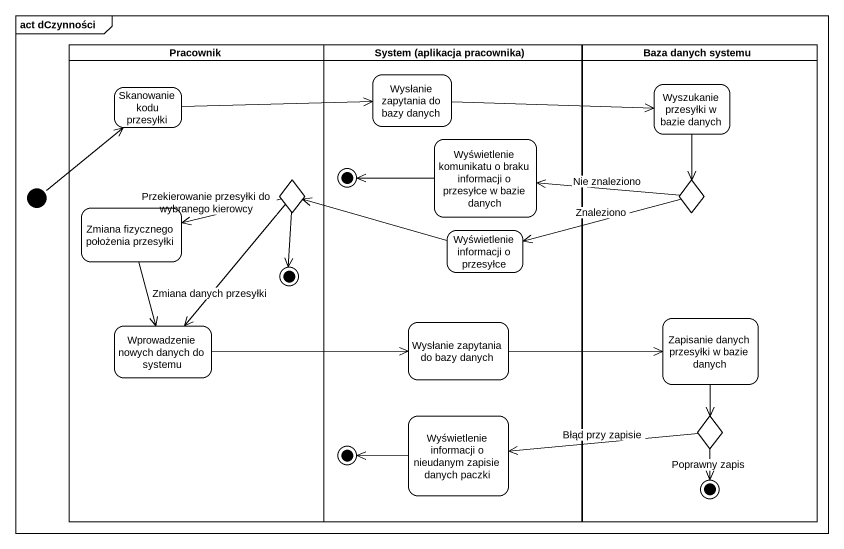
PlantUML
@startuml
mainframe act dCzynności
hide empty description
state Pracownik <<partition>> {
  state "Skanowanie kodu przesyłki" as Skanowanie_kodu_przesyłki
  state "Zmiana fizycznego położenia przesyłki" as Zmiana_fizycznego_położenia
  state choice1 <<choice>>
  state "Wprowadzenie nowych danych do systemu" as Wprowadzenie_nowych_danych
  choice1 --> [*]
}
state "System (aplikacja pracownika)" as System_aplikacja_pracownika <<partition>> {
  state "Wysłanie zapytania do bazy danych" as Wysłanie_zapytania_do_bazy
  state final1 <<end>>
  state "Wyświetlenie komunikatu o braku informacji o przesyłce w bazie danych" as Wyświetlenie_komunikatu_o
  state "Wyświetlenie informacji o przesyłce" as Wyświetlenie_informacji_o
  state "Wysłanie zapytania do bazy danych" as Wysłanie_zapytania_do_bazy_2
  state "Wyświetlenie informacji o nieudanym zapisie danych paczki" as Wyświetlenie_informacji_o_2
  state final3 <<end>>
}
state "Baza danych systemu" as Baza_danych_systemu <<partition>> {
  state "Wyszukanie przesyłki w bazie danych" as Wyszukanie_przesyłki_w
  state choice2 <<choice>>
  state "Zapisanie danych przesyłki w bazie danych" as Zapisanie_danych_przesyłki
  state choice3 <<choice>>
  choice3 --> [*] : Poprawny zapis
}
state initial1 <<start>>
Wysłanie_zapytania_do_bazy -right-> Wyszukanie_przesyłki_w
Skanowanie_kodu_przesyłki -right-> Wysłanie_zapytania_do_bazy
Wyszukanie_przesyłki_w --> choice2
Wyświetlenie_komunikatu_o -left-> final1
initial1 -up-> Skanowanie_kodu_przesyłki
Zmiana_fizycznego_położenia --> Wprowadzenie_nowych_danych
choice1 -left-> Zmiana_fizycznego_położenia : Przekierowanie przesyłki do wybranego kierowcy
choice1 --> Wprowadzenie_nowych_danych : Zmiana danych przesyłki
choice2 -left-> Wyświetlenie_komunikatu_o : Nie znaleziono
choice2 -left-> Wyświetlenie_informacji_o : Znaleziono
Wyświetlenie_informacji_o -left-> choice1
Wprowadzenie_nowych_danych -right-> Wysłanie_zapytania_do_bazy_2
Wysłanie_zapytania_do_bazy_2 -right-> Zapisanie_danych_przesyłki
Zapisanie_danych_przesyłki --> choice3
Wyświetlenie_informacji_o_2 -left-> final3
choice3 -left-> Wyświetlenie_informacji_o_2 : Błąd przy zapisie
@enduml
